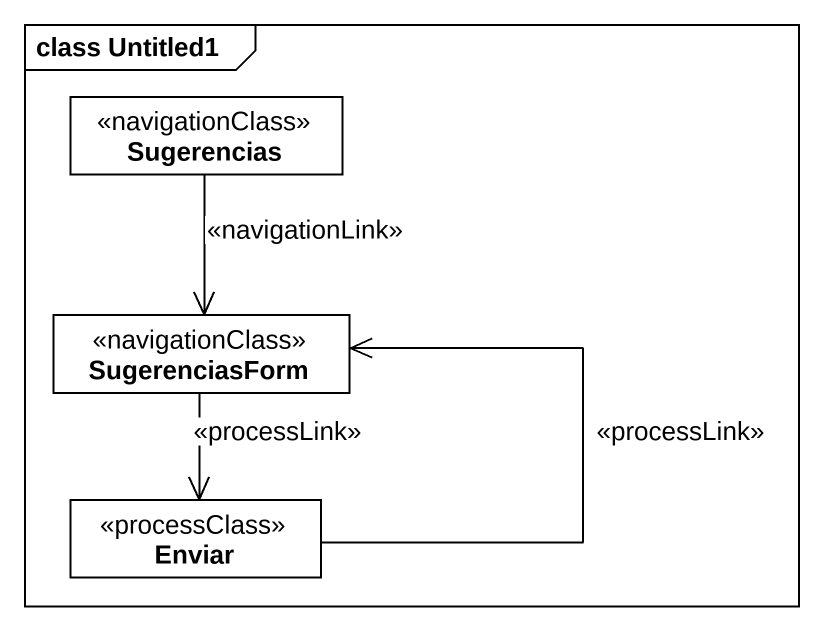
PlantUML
@startuml
mainframe class Untitled1
hide circle
hide empty members
class Sugerencias <<navigationClass>>
class SugerenciasForm <<navigationClass>>
class Enviar <<processClass>>
Sugerencias --> SugerenciasForm : <<navigationLink>>
SugerenciasForm --> Enviar : <<processLink>>
Enviar -up-> SugerenciasForm : <<processLink>>
@enduml
